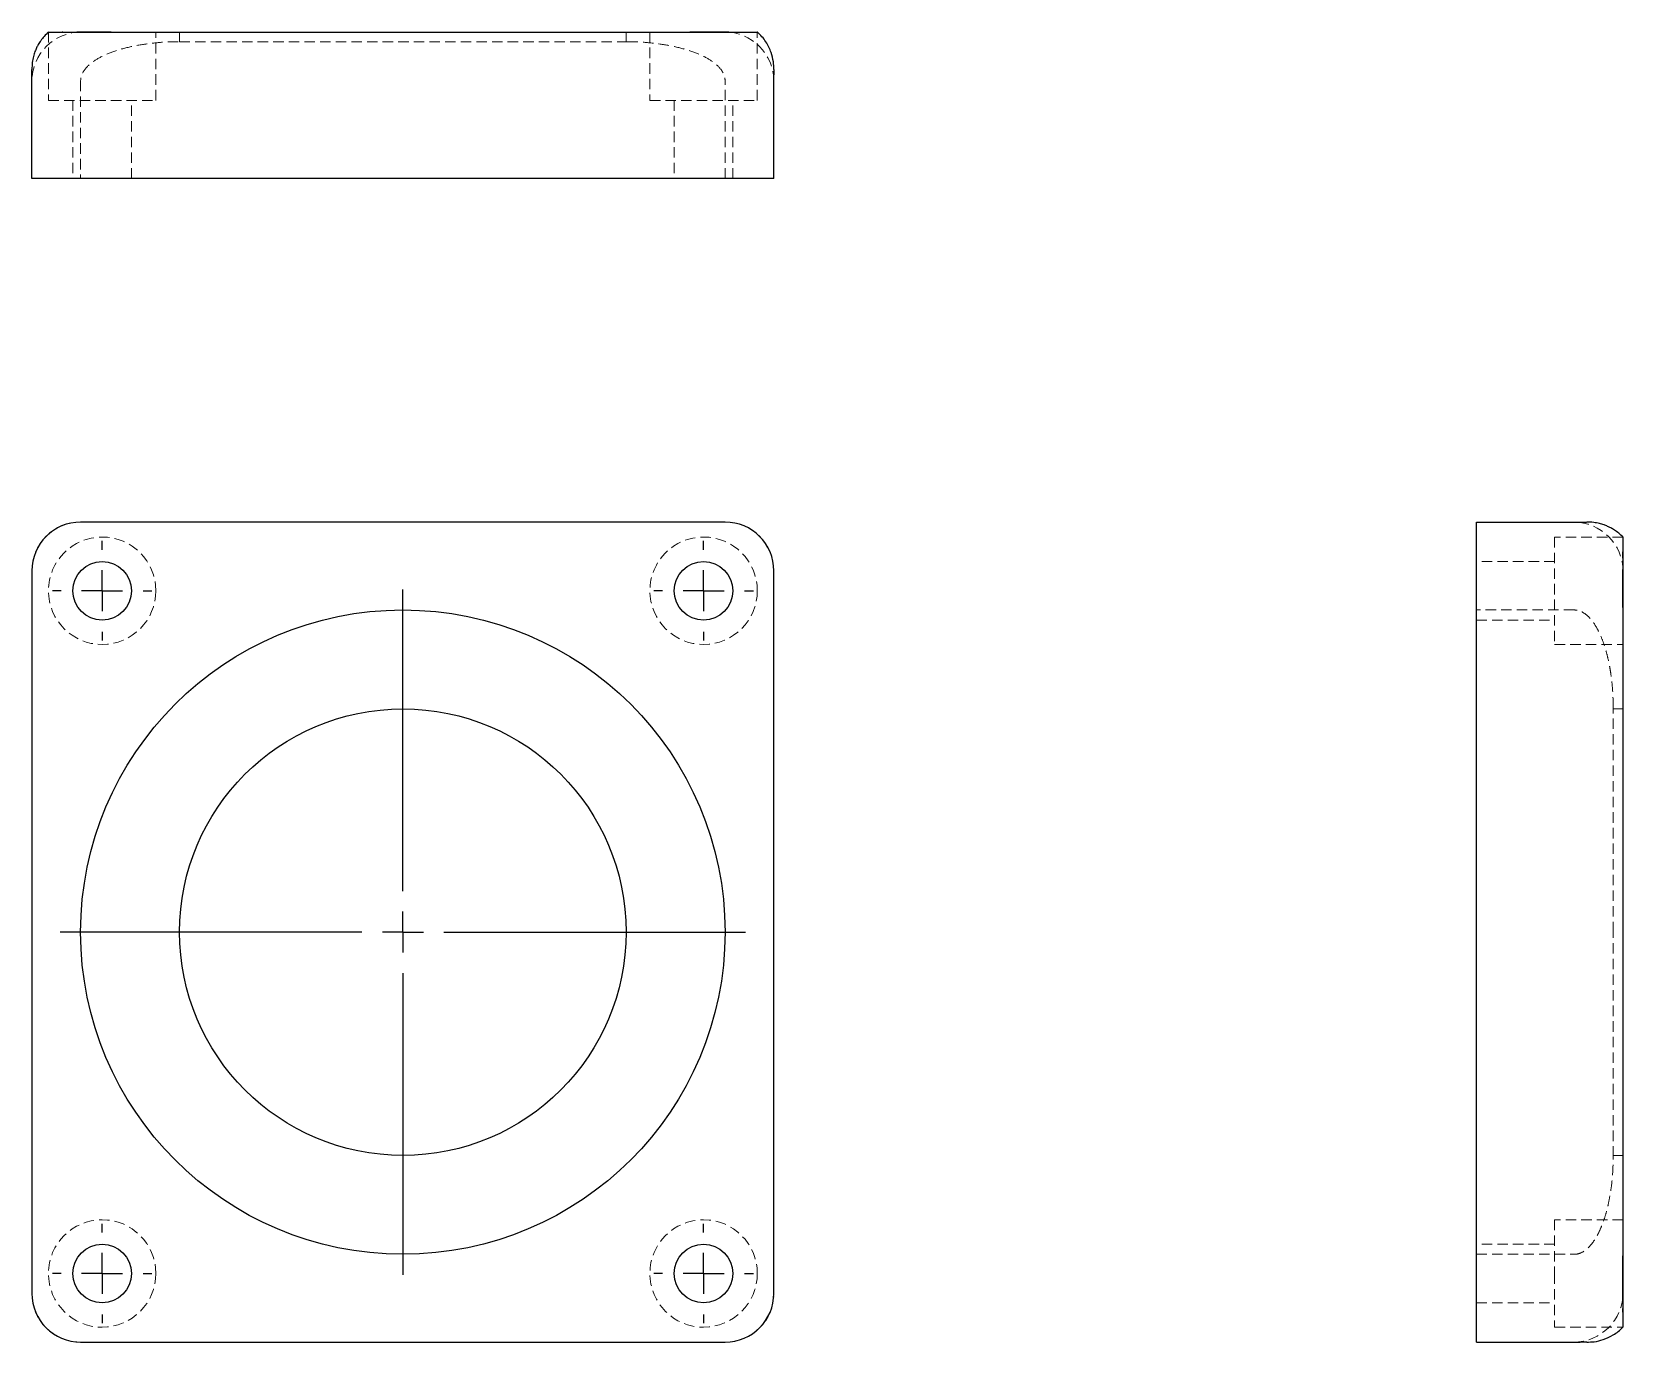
# Model space of a CAD drawing. Header units: millimetres. Extents: x 38 to 232, y 7 to 167.
import ezdxf

# ---------------------------------------------------------------- set-up
doc = ezdxf.new("R2010")
doc.units = ezdxf.units.MM
doc.linetypes.add('HIDDEN', pattern=[1.905, 1.27, -0.635])
doc.layers.add('10', color=7, linetype='Continuous')

# ---------------------------------------------------------------- blocks, each defined once
blk = doc.blocks.new('SW_CENTERMARKSYMBOL_0')
at = {"layer": '10', "color": 0}
for p, q in [((0, 5), (0, 6.07)), ((0, 0), (0, 2.5)), ((-5, 0), (-6.07, 0)), ((0, 0), (-2.5, 0)), ((0, 0), (0, -2.5)), ((0, 0), (2.5, 0)), ((5, 0), (6.07, 0)), ((0, -5), (0, -6.07))]:
    blk.add_line(p, q, dxfattribs=at)
blk = doc.blocks.new('SW_CENTERMARKSYMBOL_1')
at = {"layer": '10', "color": 0}
for p, q in [((0, 5), (0, 6.07)), ((0, 0), (0, 2.5)), ((-5, 0), (-6.07, 0)), ((0, 0), (-2.5, 0)), ((0, 0), (0, -2.5)), ((0, 0), (2.5, 0)), ((5, 0), (6.07, 0)), ((0, -5), (0, -6.07))]:
    blk.add_line(p, q, dxfattribs=at)
blk = doc.blocks.new('SW_CENTERMARKSYMBOL_2')
at = {"layer": '10', "color": 0}
for p, q in [((0, 5), (0, 41.78)), ((0, 0), (0, 2.5)), ((-5, 0), (-41.78, 0)), ((0, 0), (-2.5, 0)), ((0, 0), (0, -2.5)), ((0, 0), (2.5, 0)), ((5, 0), (41.78, 0)), ((0, -5), (0, -41.78))]:
    blk.add_line(p, q, dxfattribs=at)
blk = doc.blocks.new('SW_CENTERMARKSYMBOL_3')
at = {"layer": '10', "color": 0}
for p, q in [((0, 5), (0, 6.07)), ((0, 0), (0, 2.5)), ((-5, 0), (-6.07, 0)), ((0, 0), (-2.5, 0)), ((0, 0), (0, -2.5)), ((0, 0), (2.5, 0)), ((5, 0), (6.07, 0)), ((0, -5), (0, -6.07))]:
    blk.add_line(p, q, dxfattribs=at)
blk = doc.blocks.new('SW_CENTERMARKSYMBOL_4')
at = {"layer": '10', "color": 0}
for p, q in [((0, 5), (0, 6.07)), ((0, 0), (0, 2.5)), ((-5, 0), (-6.07, 0)), ((0, 0), (-2.5, 0)), ((0, 0), (0, -2.5)), ((0, 0), (2.5, 0)), ((5, 0), (6.07, 0)), ((0, -5), (0, -6.07))]:
    blk.add_line(p, q, dxfattribs=at)

msp = doc.modelspace()

# ---------------------------------------------------------------- linework, layer by layer
at = {"color": 7, "linetype": 'HIDDEN', "lineweight": 18}
for p, q in [((39.79, 166.74), (39.79, 166.74)), ((39.79, 166.74), (39.79, 158.41)), ((52.88, 158.41), (52.88, 166.74)), ((55.78, 166.74), (55.78, 165.55)), ((110.22, 165.55), (110.22, 166.74)), ((113.12, 166.74), (113.12, 158.41)), ((126.21, 158.41), (126.21, 166.74)), ((43.72, 160.79), (43.72, 148.89)), ((122.28, 148.89), (122.28, 160.79)), ((39.79, 158.41), (52.88, 158.41)), ((42.76, 158.41), (42.76, 148.89)), ((49.91, 148.89), (49.91, 158.41)), ((113.12, 158.41), (126.21, 158.41)), ((116.09, 158.41), (116.09, 148.89)), ((123.24, 148.89), (123.24, 158.41)), ((223.41, 105.16), (223.41, 92.07)), ((231.74, 105.16), (223.41, 105.16)), ((231.74, 105.16), (231.74, 105.16)), ((223.41, 102.19), (213.89, 102.19)), ((225.79, 96.28), (213.89, 96.28)), ((213.89, 95.05), (223.41, 95.05)), ((223.41, 92.07), (231.74, 92.07)), ((231.74, 84.22), (230.55, 84.22)), ((230.55, 29.78), (231.74, 29.78)), ((223.41, 21.93), (223.41, 15.38)), ((231.74, 21.93), (223.41, 21.93)), ((223.41, 18.95), (213.89, 18.95)), ((213.89, 17.72), (225.79, 17.72)), ((223.41, 15.38), (223.41, 8.84)), ((213.89, 11.81), (223.41, 11.81)), ((223.41, 8.84), (231.74, 8.84))]:
    msp.add_line(p, q, dxfattribs=at)
at = {"color": 7, "linetype": 'Continuous', "lineweight": 25}
for p, q in [((41.54, 166.74), (41.48, 166.74)), ((43.81, 166.74), (43.26, 166.74)), ((47.42, 166.74), (43.81, 166.74)), ((52.45, 166.74), (113.55, 166.74)), ((122.19, 166.74), (117.97, 166.74)), ((122.74, 166.74), (122.19, 166.74)), ((37.77, 148.89), (37.77, 161.52)), ((128.23, 148.89), (128.23, 161.52)), ((43.72, 148.89), (37.77, 148.89)), ((122.28, 148.89), (43.72, 148.89)), ((128.23, 148.89), (122.28, 148.89)), ((122.28, 106.99), (43.72, 106.99)), ((213.89, 101.04), (213.89, 106.99)), ((213.89, 106.99), (226.52, 106.99)), ((37.77, 101.04), (37.77, 12.96)), ((128.23, 12.96), (128.23, 101.04)), ((213.89, 12.96), (213.89, 101.04)), ((231.74, 100.95), (231.74, 101.19)), ((231.74, 96.58), (231.74, 100.95)), ((231.74, 92.57), (231.74, 21.43)), ((231.74, 13.05), (231.74, 17.54)), ((213.89, 7.01), (213.89, 12.96)), ((43.72, 7.01), (122.28, 7.01)), ((213.89, 7.01), (226.52, 7.01))]:
    msp.add_line(p, q, dxfattribs=at)
at = {"color": 7, "linetype": 'HIDDEN', "lineweight": 18}
for centre in [(46.34, 98.62), (119.66, 98.62), (46.34, 15.38), (119.66, 15.38)]:
    msp.add_circle(centre, 6.55, dxfattribs=at)
at = {"color": 7, "linetype": 'Continuous', "lineweight": 25}
for centre, radius in [((46.34, 98.62), 3.57), ((119.66, 98.62), 3.57), ((83, 57), 39.28), ((83, 57), 27.22), ((46.34, 15.38), 3.57), ((119.66, 15.38), 3.57)]:
    msp.add_circle(centre, radius, dxfattribs=at)
at = {"color": 7, "linetype": 'HIDDEN', "lineweight": 18}
for centre, radius, start, end in [((43.81, 160.7), 6.05, 90, 180), ((122.19, 160.7), 6.05, 0, 90), ((43.72, 101.04), 5.95, 90.6603, 179.9888), ((122.28, 101.04), 5.95, 0.0092, 89.3416), ((225.7, 100.95), 6.05, 0, 90), ((43.72, 12.96), 5.95, 180.0112, 269.3397), ((122.28, 12.96), 5.95, 270.6603, 359.9888), ((225.7, 13.05), 6.05, 270, 0)]:
    msp.add_arc(centre, radius, start, end, dxfattribs=at)
at = {"color": 7, "linetype": 'Continuous', "lineweight": 25}
for centre, start, end in [((43.72, 101.04), 90, 180), ((122.28, 101.04), 0, 90), ((43.72, 12.96), 180, 270), ((122.28, 12.96), 270, 0)]:
    msp.add_arc(centre, 5.95, start, end, dxfattribs=at)
for points, knots in [([(39.81, 166.76), (39.63, 166.59), (39.28, 166.25), (38.87, 165.72), (38.57, 165.25), (38.33, 164.8), (38.13, 164.32), (37.94, 163.73), (37.8, 163), (37.78, 162.46), (37.77, 162.17)], [0, 0, 0, 0, 0.148277, 0.276823, 0.384135, 0.470224, 0.56615, 0.687609, 0.832727, 1, 1, 1, 1]), ([(39.79, 166.74), (39.79, 166.74), (39.83, 166.74), (39.94, 166.74), (39.99, 166.74), (40.1, 166.74), (40.16, 166.74), (40.39, 166.74), (40.57, 166.74), (41, 166.74), (41.25, 166.74), (41.53, 166.74)], [0, 0, 0, 0, 0.25, 0.25, 0.375, 0.375, 0.5, 0.5, 0.75, 0.75, 1, 1, 1, 1]), ([(41.53, 166.74), (41.91, 166.74), (42.33, 166.74), (43.04, 166.74), (43.28, 166.74), (43.78, 166.74), (44.04, 166.74), (44.56, 166.74), (44.83, 166.74), (45.38, 166.74), (45.65, 166.74), (46.2, 166.74), (46.48, 166.74), (47.03, 166.74), (47.31, 166.74), (48.13, 166.74), (48.65, 166.74), (49.4, 166.74), (49.65, 166.74), (50.11, 166.74), (50.33, 166.74), (50.76, 166.74), (50.96, 166.74), (51.34, 166.74), (51.51, 166.74), (51.83, 166.74), (51.98, 166.74), (52.24, 166.74), (52.35, 166.74), (52.45, 166.74)], [0, 0, 0, 0, 0.125, 0.125, 0.1875, 0.1875, 0.25, 0.25, 0.3125, 0.3125, 0.375, 0.375, 0.4375, 0.4375, 0.5, 0.5, 0.625, 0.625, 0.6875, 0.6875, 0.75, 0.75, 0.8125, 0.8125, 0.875, 0.875, 0.9375, 0.9375, 1, 1, 1, 1]), ([(113.55, 166.74), (113.75, 166.74), (114.01, 166.74), (114.49, 166.74), (114.67, 166.74), (115.04, 166.74), (115.24, 166.74), (115.66, 166.74), (115.89, 166.74), (116.36, 166.74), (116.6, 166.74), (117.1, 166.74), (117.35, 166.74), (117.88, 166.74), (118.15, 166.74), (118.97, 166.74), (119.52, 166.74), (120.35, 166.74), (120.63, 166.74), (121.17, 166.74), (121.44, 166.74), (121.96, 166.74), (122.22, 166.74), (122.73, 166.74), (122.97, 166.74), (123.43, 166.74), (123.65, 166.74), (124.08, 166.74), (124.28, 166.74), (124.47, 166.74)], [0, 0, 0, 0, 0.125, 0.125, 0.1875, 0.1875, 0.25, 0.25, 0.3125, 0.3125, 0.375, 0.375, 0.4375, 0.4375, 0.5, 0.5, 0.625, 0.625, 0.6875, 0.6875, 0.75, 0.75, 0.8125, 0.8125, 0.875, 0.875, 0.9375, 0.9375, 1, 1, 1, 1]), ([(124.47, 166.74), (124.69, 166.74), (125.14, 166.74), (125.65, 166.74), (126.03, 166.74), (126.17, 166.74), (126.23, 166.74), (126.21, 166.74), (126.21, 166.74)], [0, 0, 0, 0, 0.208732, 0.422893, 0.642728, 0.868937, 0.986531, 1, 1, 1, 1]), ([(128.23, 162.18), (128.22, 162.49), (128.19, 163.19), (127.96, 164.1), (127.63, 164.9), (127.26, 165.55), (126.79, 166.19), (126.39, 166.57), (126.19, 166.76)], [0, 0, 0, 0, 0.1801377, 0.4082836, 0.540679, 0.6843712, 0.8380736, 1, 1, 1, 1]), ([(37.77, 161.52), (37.77, 161.64), (37.77, 161.88), (37.77, 162.18), (37.77, 162.18), (37.77, 162.18)], [0, 0, 0, 0, 0.455935, 0.911965, 1, 1, 1, 1]), ([(128.23, 162.18), (128.23, 162.18), (128.23, 162.17), (128.23, 161.88), (128.23, 161.64), (128.23, 161.52)], [0, 0, 0, 0, 0.103963, 0.552077, 1, 1, 1, 1]), ([(226.52, 106.99), (226.64, 106.99), (226.9, 106.99), (227.25, 106.99), (227.3, 106.99), (227.31, 106.99)], [0, 0, 0, 0, 0.426151, 0.852836, 1, 1, 1, 1]), ([(231.76, 105.14), (231.59, 105.31), (231.26, 105.63), (230.74, 106), (230.29, 106.27), (229.85, 106.48), (229.39, 106.67), (228.84, 106.83), (228.14, 106.97), (227.61, 106.98), (227.32, 106.99)], [0, 0, 0, 0, 0.1465019, 0.2726088, 0.3775098, 0.4615607, 0.55677, 0.6801394, 0.8281342, 1, 1, 1, 1]), ([(231.74, 105.14), (231.74, 105.14), (231.74, 105.16), (231.74, 104.99), (231.74, 104.64), (231.74, 104.11), (231.74, 103.56), (231.74, 103.17), (231.74, 103.06)], [0, 0, 0, 0, 0.093796, 0.295385, 0.502821, 0.70441, 0.911846, 1, 1, 1, 1]), ([(231.74, 102.59), (231.74, 102.85), (231.74, 103.13), (231.74, 103.35), (231.74, 103.36)], [0, 0, 0, 0, 0.945474, 1, 1, 1, 1]), ([(231.74, 103.06), (231.74, 102.67), (231.74, 102.25), (231.74, 101.56), (231.74, 101.32), (231.74, 100.84), (231.74, 100.59), (231.74, 100.09), (231.74, 99.83), (231.74, 99.31), (231.74, 99.05), (231.74, 98.26), (231.74, 97.73), (231.74, 96.71), (231.74, 96.21), (231.74, 95.51), (231.74, 95.28), (231.74, 94.84), (231.74, 94.63), (231.74, 94.02), (231.74, 93.66), (231.74, 93.2), (231.74, 93.05), (231.74, 92.79), (231.74, 92.68), (231.74, 92.57)], [0, 0, 0, 0, 0.125, 0.125, 0.1875, 0.1875, 0.25, 0.25, 0.3125, 0.3125, 0.375, 0.375, 0.5, 0.5, 0.625, 0.625, 0.6875, 0.6875, 0.75, 0.75, 0.875, 0.875, 0.9375, 0.9375, 1, 1, 1, 1]), ([(231.74, 21.43), (231.74, 21.22), (231.74, 20.96), (231.74, 20.5), (231.74, 20.33), (231.74, 19.97), (231.74, 19.78), (231.74, 19.38), (231.74, 19.17), (231.74, 18.73), (231.74, 18.5), (231.74, 17.79), (231.74, 17.3), (231.74, 16.27), (231.74, 15.74), (231.74, 14.69), (231.74, 14.17), (231.74, 13.41), (231.74, 13.16), (231.74, 12.68), (231.74, 12.44), (231.74, 11.99), (231.74, 11.76), (231.74, 11.34), (231.74, 11.13), (231.74, 10.94)], [0, 0, 0, 0, 0.125, 0.125, 0.1875, 0.1875, 0.25, 0.25, 0.3125, 0.3125, 0.375, 0.375, 0.5, 0.5, 0.625, 0.625, 0.75, 0.75, 0.8125, 0.8125, 0.875, 0.875, 0.9375, 0.9375, 1, 1, 1, 1]), ([(231.74, 12.06), (231.74, 12.26), (231.74, 12.58), (231.74, 12.92), (231.74, 13.05)], [0, 0, 0, 0, 0.626834, 1, 1, 1, 1]), ([(231.74, 10.65), (231.74, 10.71), (231.74, 10.85), (231.74, 11.03), (231.74, 11.13)], [0, 0, 0, 0, 0.462061, 1, 1, 1, 1]), ([(231.74, 10.94), (231.74, 10.73), (231.74, 10.29), (231.74, 9.73), (231.74, 9.26), (231.74, 8.96), (231.74, 8.82), (231.74, 8.85), (231.74, 8.85)], [0, 0, 0, 0, 0.168818, 0.341016, 0.542597, 0.750022, 0.95161, 1, 1, 1, 1]), ([(227.32, 7.01), (227.63, 7.02), (228.31, 7.04), (229.41, 7.3), (230.39, 7.76), (231.2, 8.31), (231.57, 8.67), (231.76, 8.86)], [0, 0, 0, 0, 0.18601, 0.414655, 0.687821, 0.839683, 1, 1, 1, 1]), ([(227.32, 7.01), (227.31, 7.01), (227.28, 7.01), (226.92, 7.01), (226.65, 7.01), (226.52, 7.01)], [0, 0, 0, 0, 0.10376, 0.552032, 1, 1, 1, 1])]:
    msp.add_open_spline(points, degree=3, knots=knots, dxfattribs=at)
at = {"color": 7, "linetype": 'HIDDEN', "lineweight": 18}
for points, knots in [([(55.62, 165.55), (54.92, 165.55), (54.19, 165.53), (52.72, 165.42), (51.97, 165.33), (50.51, 165.1), (49.79, 164.95), (48.43, 164.6), (47.79, 164.39), (46.62, 163.93), (46.1, 163.67), (45.21, 163.12), (44.84, 162.84), (44.26, 162.25), (44.05, 161.95), (43.78, 161.36), (43.72, 161.07), (43.72, 160.79)], [0, 0, 0, 0, 0.125, 0.125, 0.25, 0.25, 0.375, 0.375, 0.5, 0.5, 0.625, 0.625, 0.75, 0.75, 0.875, 0.875, 1, 1, 1, 1]), ([(110.38, 165.55), (110.38, 165.55), (110.2, 165.55), (109.5, 165.55), (108.98, 165.55), (107.61, 165.55), (106.76, 165.55), (104.77, 165.55), (103.63, 165.55), (101.09, 165.55), (99.7, 165.55), (96.72, 165.55), (95.14, 165.55), (91.82, 165.55), (90.1, 165.55), (86.58, 165.55), (84.8, 165.55), (81.2, 165.55), (79.42, 165.55), (75.9, 165.55), (74.18, 165.55), (70.86, 165.55), (69.28, 165.55), (66.3, 165.55), (64.91, 165.55), (62.37, 165.55), (61.23, 165.55), (59.24, 165.55), (58.39, 165.55), (57.02, 165.55), (56.5, 165.55), (55.8, 165.55), (55.62, 165.55), (55.62, 165.55)], [0, 0, 0, 0, 0.03125, 0.03125, 0.0625, 0.0625, 0.09375, 0.09375, 0.125, 0.125, 0.15625, 0.15625, 0.1875, 0.1875, 0.21875, 0.21875, 0.25, 0.25, 0.28125, 0.28125, 0.3125, 0.3125, 0.34375, 0.34375, 0.375, 0.375, 0.40625, 0.40625, 0.4375, 0.4375, 0.46875, 0.46875, 0.5, 0.5, 0.5, 0.5]), ([(110.38, 165.55), (111.08, 165.55), (111.81, 165.53), (113.28, 165.42), (114.03, 165.33), (115.49, 165.1), (116.21, 164.95), (117.57, 164.6), (118.21, 164.39), (119.38, 163.93), (119.9, 163.67), (120.79, 163.12), (121.16, 162.84), (121.74, 162.25), (121.95, 161.95), (122.22, 161.36), (122.28, 161.07), (122.28, 160.79)], [0, 0, 0, 0, 0.125, 0.125, 0.25, 0.25, 0.375, 0.375, 0.5, 0.5, 0.625, 0.625, 0.75, 0.75, 0.875, 0.875, 1, 1, 1, 1]), ([(125.68, 166.74), (125.61, 166.74), (125.4, 166.74), (124.87, 166.74), (124.13, 166.74), (123.41, 166.74), (122.91, 166.74), (122.74, 166.74)], [0, 0, 0, 0, 0.130606, 0.381594, 0.625506, 0.876491, 1, 1, 1, 1]), ([(126.03, 166.74), (126.06, 166.74), (126.19, 166.74), (126.2, 166.74), (126.21, 166.74)], [0, 0, 0, 0, 0.23176, 1, 1, 1, 1]), ([(126.21, 166.74), (126.2, 166.74), (126.19, 166.74), (126.08, 166.74), (126.06, 166.74)], [0, 0, 0, 0, 0.76318, 1, 1, 1, 1]), ([(230.55, 84.38), (230.54, 84.97), (230.52, 86.04), (230.4, 87.45), (230.25, 88.59), (230.08, 89.6), (229.87, 90.56), (229.61, 91.53), (229.27, 92.56), (228.82, 93.62), (228.24, 94.64), (227.57, 95.48), (226.87, 96.01), (226.26, 96.25), (225.95, 96.27), (225.79, 96.28)], [0, 0, 0, 0, 0.13026, 0.234265, 0.309921, 0.382008, 0.459038, 0.525849, 0.601068, 0.697684, 0.777796, 0.857459, 0.931408, 0.966085, 1, 1, 1, 1]), ([(230.55, 57), (230.55, 58.8), (230.55, 60.58), (230.55, 64.1), (230.55, 65.82), (230.55, 69.14), (230.55, 70.72), (230.55, 73.7), (230.55, 75.09), (230.55, 77.63), (230.55, 78.77), (230.55, 80.76), (230.55, 81.61), (230.55, 82.98), (230.55, 83.5), (230.55, 84.2), (230.55, 84.38), (230.55, 84.38)], [0, 0, 0, 0, 0.03125, 0.03125, 0.0625, 0.0625, 0.09375, 0.09375, 0.125, 0.125, 0.15625, 0.15625, 0.1875, 0.1875, 0.21875, 0.21875, 0.25, 0.25, 0.25, 0.25]), ([(230.55, 29.62), (230.55, 29.62), (230.55, 29.8), (230.55, 30.5), (230.55, 31.02), (230.55, 32.39), (230.55, 33.24), (230.55, 35.23), (230.55, 36.37), (230.55, 38.91), (230.55, 40.3), (230.55, 43.28), (230.55, 44.86), (230.55, 48.18), (230.55, 49.9), (230.55, 53.42), (230.55, 55.2), (230.55, 57)], [0.75, 0.75, 0.75, 0.75, 0.78125, 0.78125, 0.8125, 0.8125, 0.84375, 0.84375, 0.875, 0.875, 0.90625, 0.90625, 0.9375, 0.9375, 0.96875, 0.96875, 1, 1, 1, 1]), ([(225.79, 17.72), (225.94, 17.73), (226.24, 17.75), (226.82, 17.96), (227.45, 18.42), (228.04, 19.1), (228.53, 19.86), (228.94, 20.67), (229.29, 21.53), (229.61, 22.47), (229.88, 23.49), (230.13, 24.68), (230.35, 26.09), (230.52, 27.77), (230.54, 28.98), (230.55, 29.62)], [0, 0, 0, 0, 0.032851, 0.065763, 0.133128, 0.200798, 0.262963, 0.331336, 0.398803, 0.466885, 0.547354, 0.630351, 0.734249, 0.858948, 1, 1, 1, 1])]:
    msp.add_open_spline(points, degree=3, knots=knots, dxfattribs=at)
at = {"color": 7, "linetype": 'Continuous', "lineweight": 25}
for points in [[(37.77, 161.52), (37.77, 161.52), (37.77, 161.52), (37.77, 161.52)], [(128.23, 161.52), (128.23, 161.52), (128.23, 161.52), (128.23, 161.52)]]:
    msp.add_open_spline(points, degree=3, dxfattribs=at)

# ---------------------------------------------------------------- block references
at = {"layer": '10'}
for name, p in [('SW_CENTERMARKSYMBOL_4', (46.34, 98.62)), ('SW_CENTERMARKSYMBOL_1', (119.66, 98.62)), ('SW_CENTERMARKSYMBOL_2', (83, 57)), ('SW_CENTERMARKSYMBOL_0', (46.34, 15.38)), ('SW_CENTERMARKSYMBOL_3', (119.66, 15.38))]:
    msp.add_blockref(name, p, dxfattribs=at)

doc.saveas('drawing.dxf')
